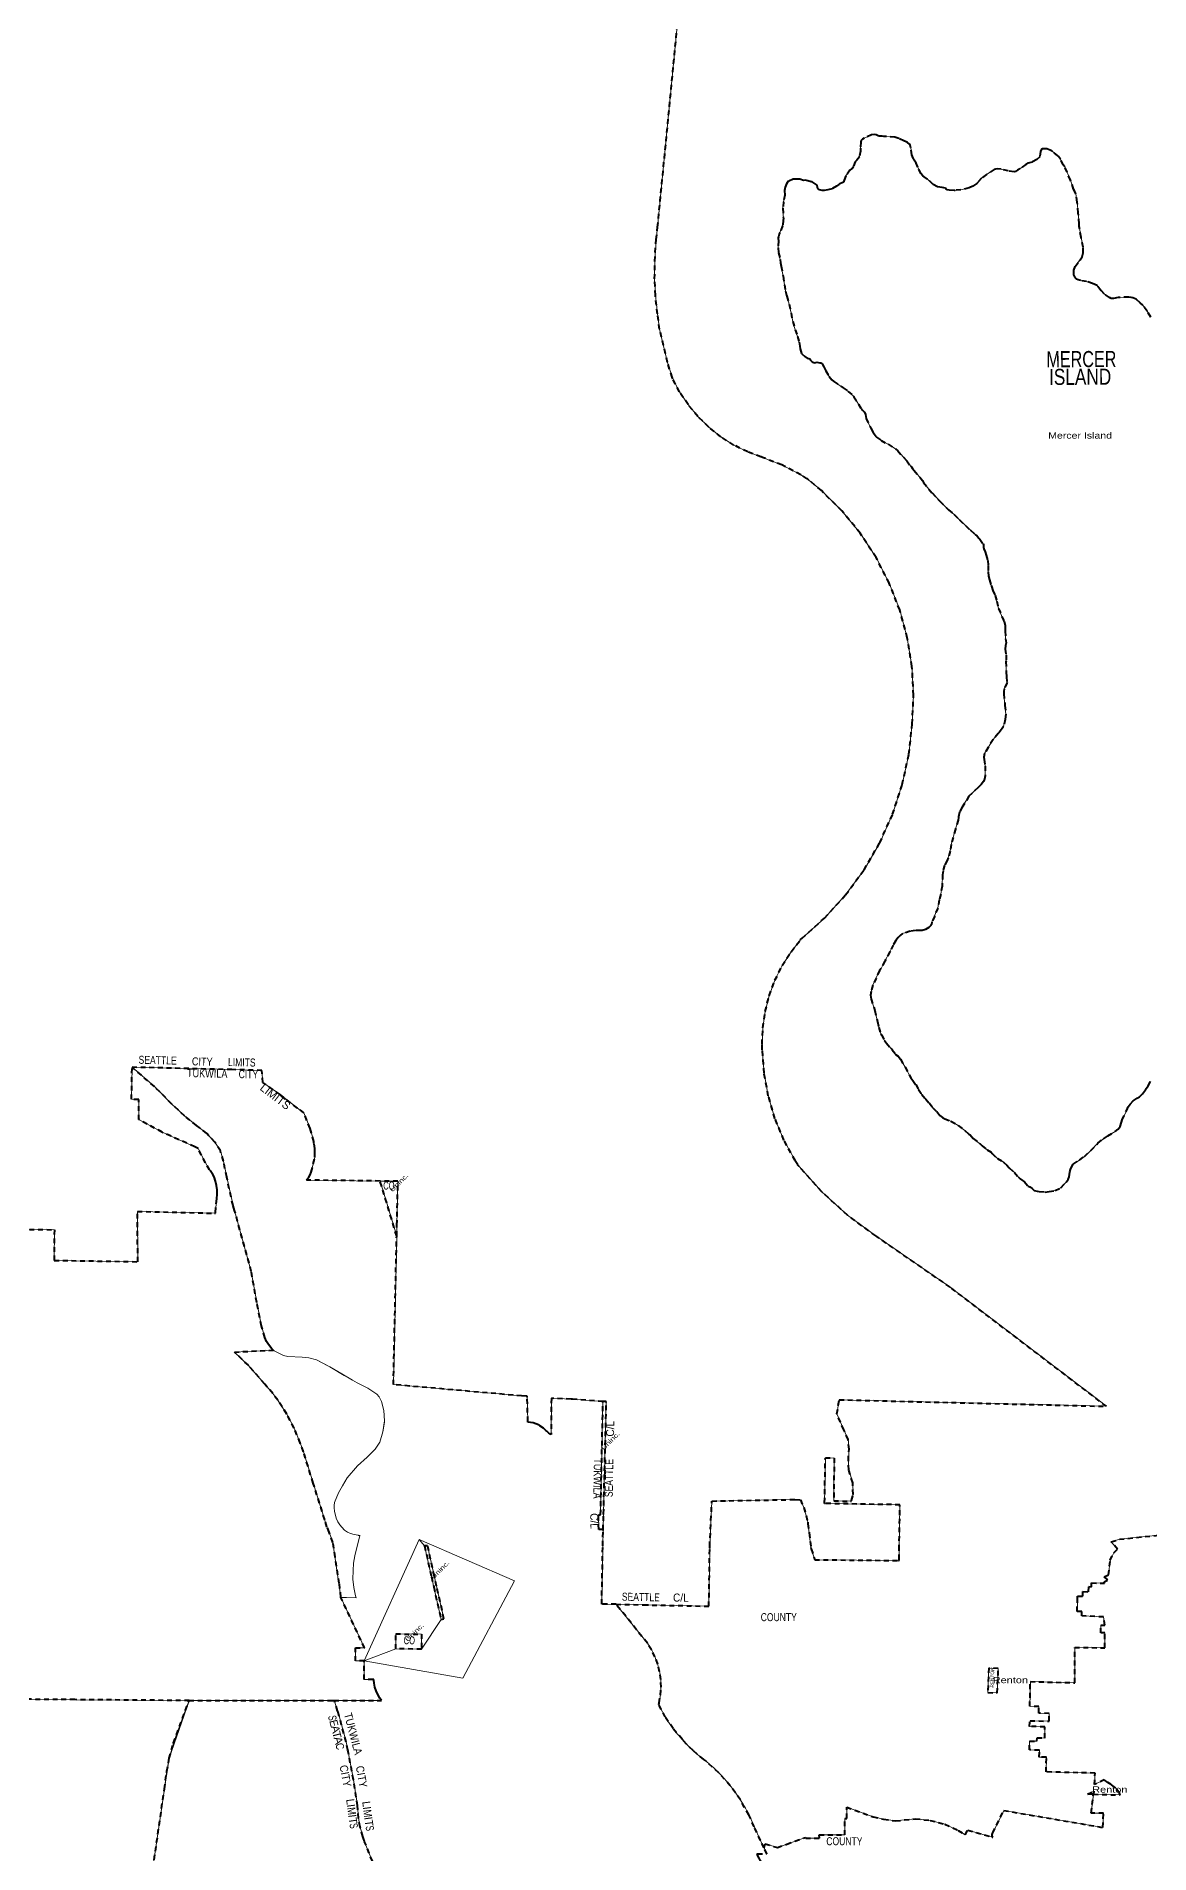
# Model space of a CAD drawing. Header units: feet. Extents: x -903180 to 1023491, y -707744 to 564635.
# Drawn here: x -329694 to -301873, y -5495 to 39923 of the extents above; entities that cross this region are included whole.
import ezdxf

# ---------------------------------------------------------------- set-up
doc = ezdxf.new("R2010")
doc.units = ezdxf.units.FT
doc.header["$LTSCALE"] = 80
doc.linetypes.add('SHORT_DASHED', pattern=[2.7, 1.5, -1.2])
for name, color, linetype, lineweight in [('13', 7, 'SHORT_DASHED', 40), ('58', 7, 'Continuous', 13), ('62', 7, 'Continuous', 13)]:
    doc.layers.add(name, color=color, linetype=linetype, lineweight=lineweight)
for name, color, linetype in [('14', 7, 'Continuous'), ('15', 7, 'Continuous'), ('36', 7, 'Continuous')]:
    doc.layers.add(name, color=color, linetype=linetype)

msp = doc.modelspace()

# ---------------------------------------------------------------- linework, layer by layer
at = {"layer": '13'}
for p, q in [((-305761.53, 36594.91), (-305951.36, 36471.41)), ((-311146.46, 34511.16), (-311102.74, 34343.32)), ((-311585.82, 29415.72), (-311916.51, 29538.92)), ((-305462.39, 24460.55), (-305461.38, 24313.65)), ((-307192.58, 13049.29), (-307118.84, 12956.23)), ((-320689.54, 9941.6), (-321104.73, 11315.32))]:
    msp.add_line(p, q, dxfattribs=at)
for points in [[(-311916.51, 29538.92), (-312261.34, 29710.07), (-312586.4, 29916.33), (-312888.11, 30155.43), (-313163.17, 30424.77), (-313408.58, 30721.38), (-313621.64, 31042.02), (-313789.55, 31363.17), (-313798.86, 31380.98), (-313805.9, 31403.17), (-313923.56, 31774.09), (-314117.57, 32604.9), (-314174.88, 32987), (-314223.68, 33451.43), (-314242.57, 33862.4), (-314240.72, 34304.42), (-314205.03, 34844.98), (-314168.51, 35154.52), (-312909.7, 48015.47)], [(-305951.36, 36471.41), (-306074.65, 36375.65), (-306169.86, 36271.64), (-306190.13, 36245.62), (-306289.11, 36177.86), (-306381.88, 36136.23), (-306587.3, 36083.27), (-306734.13, 36074.2), (-306760.28, 36072.36), (-306882.9, 36075.19), (-306935.08, 36087.62), (-306957.09, 36103.87), (-306977.02, 36128.15), (-307061.36, 36142.81), (-307177.82, 36165.73), (-307291.99, 36226.87), (-307425.81, 36356.56), (-307509.87, 36413.48), (-307543.88, 36437.86), (-307589.72, 36496.52), (-307665.03, 36656.01), (-307710.6, 36754.93), (-307778.21, 36864.05), (-307782.12, 36880.18), (-307811.72, 36962.88), (-307840.68, 37138.16), (-307854.3, 37204.66), (-307870.24, 37226.9), (-307924.67, 37269.11), (-307956.28, 37285.84), (-308014.39, 37314.41), (-308140.66, 37371.6), (-308236.97, 37400.43), (-308492.17, 37420.25), (-308512.26, 37422.4), (-308556.42, 37430.75), (-308628.82, 37429.22), (-308658.92, 37437.47), (-308702.96, 37465.94), (-308751.2, 37466.26), (-308819.6, 37460.68), (-309011.13, 37381.47), (-309045.47, 37357.56), (-309077.88, 37321.55), (-309090.22, 37281.38), (-309101.28, 37132.54), (-309101.8, 37056.07), (-309122.87, 36915.34), (-309189.83, 36825.23), (-309228.26, 36789.26), (-309275.37, 36662.8), (-309309.88, 36612.72), (-309319.97, 36608.75), (-309362.42, 36574.83), (-309463.89, 36434.65), (-309508.84, 36328.28), (-309525.24, 36282.11), (-309636.22, 36222.49), (-309696.83, 36178.61), (-309807.86, 36112.95), (-309916.62, 36083.49), (-310003.16, 36069.99), (-310057.44, 36070.35), (-310121.64, 36090.91), (-310153.64, 36115.27), (-310169.53, 36143.54), (-310183.18, 36206.02), (-310291.16, 36273.92), (-310309.34, 36285.35), (-310331.16, 36291.07), (-310412.45, 36312.38), (-310484.67, 36327.59), (-310526.99, 36324.22), (-310615.06, 36355.8), (-310731.77, 36357.61), (-310784.12, 36356.41), (-310909.77, 36299.95), (-310948.93, 36240.14), (-310980.44, 36154.03), (-310999.81, 36071.75), (-310989.49, 35956.79), (-311020.22, 35790.11), (-311036.83, 35625.22), (-311026.81, 35359.21), (-311029.35, 35325.02), (-311045.56, 35186.3), (-311111.56, 35020.41), (-311121.13, 35002.03), (-311128, 34980.41), (-311148.81, 34914.8), (-311156.41, 34890.87), (-311155.53, 34874.8), (-311151.96, 34809.32), (-311158.58, 34640.25), (-311146.46, 34511.16)], [(-301846.29, 32907.92), (-301933.73, 33057.43), (-302045.33, 33201.06), (-302109.23, 33263.88), (-302213.14, 33355.14), (-302289.3, 33389.86), (-302335.49, 33398.22), (-302395.75, 33404.67), (-302606.89, 33398.04), (-302657.17, 33396.38), (-302773.93, 33373.02), (-302838.25, 33375.46), (-302878.33, 33393.85), (-303008.35, 33489.31), (-303078.21, 33562.22), (-303090.19, 33574.38), (-303187.88, 33695.79), (-303304.14, 33744.86), (-303452.55, 33798.19), (-303599.15, 33821.31), (-303657.32, 33841.83), (-303699.42, 33858.22), (-303729.43, 33880.56), (-303761.26, 33929.06), (-303768.99, 33975.41), (-303764.25, 34080.02), (-303731.43, 34174.38), (-303621.87, 34320.54), (-303609.71, 34334.54), (-303562.97, 34408.68), (-303536.1, 34515.16), (-303531.1, 34658.02), (-303587.75, 34899.88), (-303630.11, 35173.86), (-303631.66, 35240.27), (-303655.95, 35510.1), (-303684.25, 35781.97), (-303719.06, 35983.45), (-303750.68, 36064.15), (-303774.54, 36102.55), (-303849.4, 36328.45), (-303995.88, 36663.5), (-304031.7, 36716.06), (-304101.11, 36857.4), (-304152.95, 36920.14), (-304166.92, 36934.32), (-304304.84, 37051.97), (-304362.95, 37080.54), (-304445.16, 37113.29), (-304551.7, 37114.01), (-304571.91, 37100.06), (-304602.45, 37043.91), (-304615.43, 36909.17), (-304692.28, 36843.28), (-304805.3, 36779.64), (-304910.02, 36754.19), (-304966.53, 36722.37), (-305116.07, 36610.69), (-305172.41, 36576.03), (-305199.3, 36557.93), (-305227.08, 36547.03), (-305261.31, 36539.22), (-305409.95, 36558.33), (-305584.55, 36603.78), (-305662.89, 36614.37), (-305725.28, 36604.73), (-305761.53, 36594.91)], [(-311102.74, 34343.32), (-311097.93, 34262.69), (-311085.17, 34175.89), (-311028.6, 33927.29), (-310971.88, 33555.83), (-310947.3, 33452.73), (-310937.64, 33426.4), (-310880.29, 33228.14), (-310835.45, 33001.88), (-310792.31, 32795.78), (-310733.04, 32591.45), (-310669.25, 32419.27), (-310633.18, 32277.73), (-310618.56, 32180.83), (-310609.58, 32110.2), (-310567.12, 31990.71), (-310493.63, 31920.47), (-310435.15, 31883.58), (-310393.06, 31868.94), (-310368.22, 31860.3), (-310354.91, 31841.98), (-310331.64, 31809.96), (-310307.66, 31787.66), (-310249.52, 31763.12), (-310189.09, 31780.83), (-310114.81, 31766.24), (-310086.7, 31760.02), (-310060.72, 31737.71), (-310010.97, 31662.92), (-309965.38, 31566.02), (-309883.96, 31418.58), (-309812.15, 31335.59), (-309768.18, 31299.07), (-309528.01, 31140.5), (-309405.98, 31051.14), (-309276.14, 30927.51), (-309266.2, 30911.35), (-309077.25, 30612.26), (-309049.29, 30583.9), (-308999.41, 30529.23), (-308977.69, 30470.73), (-308958.25, 30374.01), (-308837.27, 30129.7), (-308779.71, 30022.66), (-308698.06, 29907.41), (-308586.05, 29824.15), (-308407.77, 29730.39), (-308225.59, 29618.49), (-308169.65, 29565.79), (-307952.17, 29324.87), (-307942.21, 29310.71), (-307852.57, 29189.38), (-307824.61, 29163.03), (-307800.77, 29120.6), (-307754.84, 29076.03), (-307549.52, 28819.08), (-307523.68, 28774.64), (-307392.14, 28606.73), (-307308.35, 28513.6), (-307114.78, 28303.02), (-306899.1, 28092.3), (-306757.17, 27974.63), (-306627.43, 27836.92), (-306347.74, 27581.49), (-306235.91, 27472.08), (-306181.9, 27431.46), (-306132.06, 27370.76), (-306114.08, 27354.54), (-306036.48, 27237.31), (-306028.57, 27217.13), (-306026.98, 27154.74), (-306017.22, 27112.42), (-305983.51, 27043.78), (-305955.96, 26957.06), (-305918.67, 26824), (-305905.51, 26691.1), (-305908.53, 26542.21), (-305897.21, 26433.47), (-305877.75, 26338.77), (-305832.5, 26195.59), (-305828.58, 26181.47), (-305795.16, 26070.58), (-305731.63, 25951.43), (-305690.42, 25804.26), (-305651.46, 25622.89), (-305526.79, 25332.29), (-305510.91, 25304.01), (-305479.48, 25195.13), (-305482.21, 25090.51), (-305486.43, 25060.37), (-305473.68, 24867.1), (-305460.32, 24762.38), (-305476.86, 24696.08), (-305479.44, 24611.58), (-305462.39, 24460.55)], [(-315206.05, 736.96), (-314520.25, 723.13), (-312887.47, 690.18), (-312866.3, 2143.42), (-312865.87, 2172.94), (-312865.39, 2183.42), (-312812.18, 3316.88), (-310778.54, 3355.45), (-310758.54, 3355.83), (-310738.54, 3352.95), (-310600.75, 3348.78), (-310516.83, 3157.38), (-310453.38, 2958.25), (-310418.24, 2792.13), (-310413.96, 2771.88), (-310411.2, 2752.13), (-310378.82, 2519.8), (-310335.68, 2159.68), (-310331.6, 2125.57), (-310329.63, 2119.68), (-310240.48, 1852.55), (-308152.91, 1829.82), (-308132.87, 1829.6), (-308133, 1857.69), (-308134.15, 2104.71), (-308111.7, 3225.01), (-309976.52, 3255.31), (-309995.93, 3255.62), (-309995.6, 3275.63), (-309976.99, 4399.65), (-309756.1, 4391.32), (-309767.99, 3322.6), (-309349.55, 3313.39), (-309329.14, 3312.94), (-309324.04, 3332.95), (-309285.63, 3483.46), (-309291.71, 3771.21), (-309394.02, 4095.81), (-309402.49, 4329.26), (-309384.48, 4612.81), (-309406.97, 4852.38), (-309515.82, 5100.58), (-309600.99, 5288.25), (-309686, 5496.06), (-309630.91, 5848.93), (-302952.29, 5685.12), (-306858.97, 8661.71), (-308689.07, 9925.74), (-308715.83, 9943.19), (-309419.65, 10458.64), (-310065.75, 11044.83), (-310635.4, 11682.32), (-310664.98, 11715.44), (-310668.01, 11720.24), (-310735.31, 11827.02), (-311013.61, 12340.61), (-311236.7, 12880.48), (-311402.13, 13440.71), (-311508.11, 14015.16), (-311553.45, 14597.54), (-311557.42, 14735.94), (-311540.45, 15145.4), (-311480.79, 15550.84), (-311379.07, 15947.82), (-311236.41, 16331.99), (-311054.37, 16699.15), (-310834.95, 17045.27), (-310596.4, 17346.55), (-310586.3, 17359.31), (-310560.56, 17382.32), (-309995.27, 17887.66), (-309471.15, 18465.58), (-309010.32, 19095.11), (-308617.82, 19769.37), (-308297.95, 20480.96), (-308054.21, 21222.09), (-307889.28, 21984.64), (-307806.07, 22740.76), (-307771.75, 23461.07), (-307812.9, 24181.02), (-307929.08, 24892.73), (-308119.02, 25588.39), (-308380.64, 26260.38), (-308711.06, 26901.35), (-309106.68, 27504.27), (-309563.15, 28062.53), (-310075.47, 28570.02), (-310392.74, 28835.29), (-310424.36, 28861.73), (-310432.74, 28866.89), (-310593.47, 28965.93), (-311068.06, 29212.41), (-311545.82, 29400.07), (-311582.36, 29414.43), (-311585.82, 29415.72)], [(-305461.38, 24313.65), (-305463.54, 24291.53), (-305459.24, 24037.97), (-305454.05, 23915.18), (-305436.93, 23772.2), (-305441.06, 23756.13), (-305504.31, 23619.72), (-305518.85, 23551.41), (-305515.24, 23491.02), (-305489.07, 23201.08), (-305470.48, 22981.62), (-305483.41, 22852.93), (-305522.81, 22678.14), (-305557.35, 22622.03), (-305642.5, 22517.97), (-305656.66, 22503.98), (-305786.39, 22347.9), (-305908.33, 22153.53), (-305999.84, 21999.22), (-306014.53, 21908.76), (-306008.87, 21854.4), (-305981.9, 21683.18), (-305979.52, 21441.7), (-305998.18, 21359.33), (-306026.73, 21299.15), (-306079.5, 21225.06), (-306160.4, 21153.17), (-306391.07, 20931.36), (-306559.81, 20654.82), (-306624.99, 20530.5), (-306645.89, 20413.94), (-306650.02, 20397.87), (-306660.47, 20337.58), (-306726.34, 20112.65), (-306835.49, 19729.07), (-306858.78, 19556.18), (-306908.15, 19391.52), (-306932.72, 19325.28), (-306999.87, 19205), (-307034.96, 19070.43), (-307047.7, 18971.92), (-307057.7, 18684.25), (-307093.22, 18487.3), (-307130.37, 18344.69), (-307169.97, 18137.7), (-307245.7, 17941.02), (-307251.81, 17928.99), (-307313.1, 17782.52), (-307323.54, 17726.25), (-307341.83, 17698.21), (-307394.43, 17648.25), (-307475.16, 17600.51), (-307553.72, 17576.89), (-307583.87, 17577.09), (-307724.56, 17580.05), (-307855.38, 17556.78), (-308046.73, 17499.72), (-308105.33, 17455.84), (-308155.95, 17401.86), (-308212.72, 17329.8), (-308281.85, 17213.56), (-308359.3, 17059.15), (-308369.46, 17041.11), (-308487.63, 16810.51), (-308585.34, 16630.08), (-308621.86, 16580.02), (-308789.2, 16210.92), (-308832.47, 16056.28), (-308847.2, 15957.78), (-308831.77, 15863.11), (-308766.83, 15659.46), (-308739.25, 15574.76), (-308674.77, 15302.7), (-308643.64, 15151.58), (-308588.45, 14990.24), (-308576.56, 14966.02), (-308499.1, 14828.68), (-308445.28, 14761.92), (-308341.63, 14632.44), (-308311.63, 14610.11), (-308309.72, 14596.02), (-308220.05, 14480.72), (-308156.05, 14434.02), (-308100.27, 14359.2), (-307985.03, 14161.24), (-307840.13, 13892.67), (-307792.34, 13825.95), (-307718.64, 13726.85), (-307649.12, 13603.65), (-307569.58, 13476.36), (-307485.81, 13381.23), (-307467.84, 13363), (-307378.08, 13261.79), (-307290.42, 13146.52), (-307192.58, 13049.29)], [(-330515.32, 10116.85), (-329244.89, 10098.44), (-329247.66, 9333.17), (-327160.6, 9299.79), (-327166.16, 10557.6), (-325240.85, 10511.66), (-325220.85, 10511.18), (-325219.41, 10531.22), (-325203.79, 10748.41), (-325184.64, 10873.41), (-325175.18, 10984.4), (-325177.36, 11095.76), (-325191.18, 11206.28), (-325216.48, 11314.76), (-325252.97, 11419.99), (-325280.91, 11482.81), (-325364.64, 11592.88), (-325470.62, 11769.74), (-325654.32, 12129.07), (-325736.51, 12173.68), (-326547.81, 12533.65), (-327136.67, 12852.94), (-327136.25, 13352.19), (-327314.09, 13359.2), (-327303.22, 14159.18)], [(-322254.47, -1666.03), (-321098.88, -1665.72), (-321071.07, -1665.71), (-321085.06, -1645.71), (-321112.39, -1606.67), (-321161.98, -1520.41), (-321202.29, -1429.45), (-321232.87, -1334.77), (-321253.38, -1237.41), (-321261.54, -1158.44), (-321263.31, -1141.33), (-321283.61, -1141.14), (-321505.06, -1139.15), (-321501.61, -679.16), (-321721.6, -677.19), (-321719.16, -352.2), (-321496.95, -354.19), (-322082.05, 906.1), (-322081.97, 917.37), (-322123.86, 1264.22), (-322228.16, 1925.26), (-322284.47, 2284.15), (-322377.25, 2539.45), (-322431.46, 2673.92), (-322488.81, 2851.69), (-322774.85, 3767.29), (-323020.37, 4548.08), (-323101.2, 4769.46), (-323254.81, 5140.9), (-323432.74, 5492.76), (-323657.98, 5837.16), (-323784.31, 6001.5), (-323984.97, 6240.72), (-324393.61, 6710.32), (-324746.53, 7042.6), (-323775.99, 7088.84), (-323811.6, 7120.67), (-323871.94, 7193.73), (-323913.22, 7254.09), (-323941.8, 7304.92), (-323983.09, 7403.4), (-324065.59, 7686.17), (-324184.53, 8281.08), (-324323.29, 9054.46), (-324739.59, 10581.4), (-324779.24, 10700.38), (-324937.83, 11414.28), (-325017.13, 11810.89), (-325096.42, 12068.68), (-325235.19, 12286.81), (-325433.43, 12504.95), (-325691.14, 12703.25), (-325988.49, 12941.22), (-326305.67, 13238.67), (-326741.8, 13674.94), (-327303.22, 14159.18)], [(-321104.73, 11315.32), (-322924.03, 11338.58), (-322941.29, 11338.8), (-322925.56, 11358.84), (-322889.02, 11409.2), (-322852.88, 11471.9), (-322823.49, 11538.03), (-322735.62, 11910.41), (-322731.81, 11997.7), (-322737.53, 12128.73), (-322756.92, 12258.44), (-322763.42, 12303.75), (-322853.58, 12631.45), (-323008.06, 13020.5), (-323170.82, 13137.91), (-323604.92, 13474.86), (-324031.04, 13775.51), (-324058.52, 14081.27), (-324807.7, 14099.26), (-327303.22, 14159.18)], [(-304759.77, 11079.21), (-304687.56, 11058.61), (-304631.31, 11054.2), (-304484.66, 11041.14), (-304386.1, 11050.53), (-304237.19, 11075.68), (-304091.98, 11147.14), (-303962.4, 11283.08), (-303911.67, 11353.16), (-303887.09, 11419.39), (-303870.13, 11548.04), (-303853.67, 11604.27), (-303841.44, 11628.33), (-303782.41, 11736.58), (-303626.94, 11838.14), (-303501.68, 11931.87), (-303345.91, 12075.68), (-303167.77, 12259.58), (-303026.31, 12369.29), (-302921.26, 12447.04), (-302735.61, 12552.43), (-302656.82, 12610.25), (-302606.09, 12680.32), (-302579.21, 12788.79), (-302558.71, 12847), (-302436.35, 13103.72), (-302426.14, 13125.78), (-302409.79, 13165.91), (-302359.06, 13236), (-302282.1, 13319.98), (-302181.12, 13389.72), (-302128.64, 13421.56), (-302047.73, 13495.45), (-301974.65, 13599.58), (-301911.68, 13695.73), (-301852.63, 13806)], [(-307118.84, 12956.23), (-307046.87, 12899.41), (-306990.77, 12872.88), (-306838.41, 12813.5), (-306654.23, 12703.61), (-306492.26, 12579.79), (-306392.38, 12488.58), (-306360.37, 12466.22), (-306280.58, 12377.16), (-306126.62, 12257.41), (-306114.61, 12249.28), (-306060.71, 12194.6), (-305932.74, 12097.15), (-305834.67, 12034.12), (-305810.75, 12003.78), (-305676.91, 11882.16), (-305534.77, 11798.71), (-305516.83, 11776.45), (-305438.87, 11711.54), (-305381.06, 11642.74), (-305253.19, 11529.21), (-305151.48, 11411.82), (-305109.54, 11371.31), (-305053.52, 11332.7), (-305003.52, 11296.14), (-304905.78, 11186.83), (-304867.69, 11170.48), (-304811.71, 11127.85), (-304789.72, 11109.59), (-304759.77, 11079.21)], [(-320689.54, 9941.6), (-320684.42, 10173.79), (-320683.98, 10193.79), (-320683.53, 10213.79), (-320659.38, 11309.62), (-321104.73, 11315.32)], [(-315534.2, 5808.61), (-316292.78, 5859.68), (-316309.86, 5860.83), (-316332.78, 5862.02), (-316824.12, 5887.41), (-316832.19, 5001.88), (-316832.39, 4980.72), (-316854.44, 4993.14), (-316861.54, 4997.14), (-316889.75, 5016.96), (-316915.74, 5039.62), (-316921.25, 5045.54), (-316938.46, 5064.06), (-316960.17, 5082.93), (-317023, 5137.54), (-317108.11, 5198.13), (-317128.32, 5212.52), (-317148.11, 5222.59), (-317209.29, 5249.41), (-317275.94, 5270.64), (-317344.43, 5284.78), (-317394.04, 5289.7), (-317412.84, 5291.56), (-317413.31, 5311.68), (-317427.55, 5916.47), (-317428.01, 5936.11), (-317453.31, 5937.82), (-317567.28, 5945.49), (-320771.4, 6227.61), (-320689.54, 9941.6)], [(-315529.32, 2604.71), (-315549.41, 2605.26), (-315639.55, 2607.71), (-315648.73, 2976.35), (-315594.11, 2975.52), (-315534.2, 5808.61)], [(-315529.32, 2604.71), (-315520.07, 2981.72), (-315519.76, 2994.42), (-315451.34, 5784.17), (-315450.88, 5803), (-315488.18, 5805.52), (-315534.2, 5808.61)], [(-325876.09, -1668.17), (-328734.27, -1646.09), (-331343.68, -1625.45), (-332678.34, -1626.95), (-335268.06, -1629.81), (-335214.63, 2350.11), (-341352.38, 2417.46)], [(-315206.05, 736.96), (-315565.19, 744.21), (-315539.22, 2201.03), (-315529.9, 2581.08), (-315529.32, 2604.71)], [(-304877.77, -2901.25), (-304872.18, -2681.47), (-304691.97, -2685.04), (-304686.41, -2600.52), (-304494.57, -2605.02), (-304491.46, -2325.93), (-304871.67, -2316.69), (-304861.34, -2171.61), (-304386.64, -2182.61), (-304382.96, -1988.06), (-304642.48, -1981.62), (-304642.53, -1817.87), (-304866.3, -1812.35), (-304854.24, -1195.25), (-303746.09, -1222.66), (-303745.74, -343.65), (-302990.88, -347.88), (-302995.45, 22.79), (-303091.46, 23.04), (-303092.33, 212.02), (-302989.07, 214.69), (-303025.18, 423.29), (-303565.88, 444.98), (-303566.38, 554.85), (-303682.86, 558.71), (-303677.94, 812.48), (-303677.65, 827.45), (-303676.43, 852.48), (-303672.03, 943.25), (-303543.35, 939.58), (-303540.02, 1056.12), (-303397.18, 1052.05), (-303392.23, 1178.37), (-303327.5, 1177.3), (-303324.32, 1270.69), (-303021.26, 1263.8), (-303000.8, 1263.34), (-303003.54, 1283.35), (-303006.14, 1302.39), (-302923.37, 1343.97), (-302962.57, 1385), (-303012.18, 1422.13), (-302901.44, 1472.08), (-302856.97, 1837.08), (-302767, 2025.95), (-302672.53, 2116.9), (-302834.11, 2297.05), (-302629.64, 2363.46), (-300671.08, 2564.47)], [(-311509.12, -5345.55), (-311596.21, -5165.68), (-311752.55, -4822.19), (-311886.78, -4525.44), (-312100.35, -4149.46), (-312352.06, -3797.86), (-312639.14, -3474.49), (-312963.56, -3178.98), (-313012.32, -3143.26), (-313284.31, -2917.21), (-313533.82, -2661.07), (-313556.2, -2637.28), (-313780.79, -2369.21), (-313976.14, -2079.14), (-314140.65, -1769.2), (-314129.77, -1724.05), (-314096.57, -1531.42), (-314083.67, -1336.38), (-314091.24, -1141.06), (-314119.18, -947.61), (-314167.19, -758.13), (-314234.75, -574.71), (-314321.1, -399.35), (-314425.31, -233.98), (-315206.05, 736.96)], [(-326812.57, -6073.97), (-326492.46, -3875.49), (-326439.82, -3475.61), (-326437.19, -3455.64), (-326433.57, -3435.61), (-326374.92, -3111.19), (-326269.94, -2745.31), (-326262.77, -2725.44), (-325968.81, -1911.98), (-325876.09, -1668.17)], [(-325876.09, -1668.17), (-322326.83, -1666.49), (-322274.47, -1666.47), (-322254.47, -1666.03)], [(-320814.28, -6889.39), (-321489.95, -5199.42), (-321501.23, -5160.3), (-321508.75, -5139.92), (-321536.89, -5063.64), (-321603.74, -4830.19), (-321642.3, -4611), (-321670.04, -4294.76), (-321767.88, -3649.4), (-321901.42, -2948.84), (-321905.11, -2929.45), (-321909.26, -2908.84), (-321952.03, -2696.11), (-322152.54, -1962.32), (-322157.72, -1943.36), (-322165.07, -1922.32), (-322247.48, -1686.46), (-322254.47, -1666.03)], [(-303275.1, -4010.18), (-302608.7, -4026.51), (-302622.29, -3986.08), (-302729.27, -3847.91), (-302836.73, -3766.45), (-302916.09, -3714.07), (-303005.37, -3649.66), (-303250.94, -3769.45), (-303235.99, -3481.49), (-304461, -3451.99), (-304453.91, -3082.78), (-304629.73, -3079.19), (-304627.21, -2908.88), (-304877.77, -2901.25)], [(-311509.12, -5345.55), (-311477.42, -5246.61), (-311174.15, -5344.08), (-310940.27, -5259.19), (-310469.01, -5087.28), (-310468.85, -5107.41), (-310126.82, -5111.55), (-310127.4, -5025.41), (-309494.05, -5025.41), (-309492.45, -4617.29), (-309441.27, -4614.09), (-309441.27, -4335.61), (-308782.64, -4572.78), (-308520.34, -4636.8), (-308219.66, -4675.21), (-307727.05, -4624), (-307355.99, -4662.41), (-306991.33, -4758.44), (-306658.66, -4912.08), (-306484.21, -5020.4), (-306417.69, -4908.02), (-305808.42, -5079.68), (-305788.41, -5085.31), (-305801.77, -5065.31), (-305802.22, -5064.48), (-305805.78, -5055.86), (-305808.42, -5046.93), (-305810.12, -5037.76), (-305810.84, -5028.47), (-305810.59, -5019.15), (-305809.66, -5012.08), (-305804.08, -4992.09), (-305794.17, -4972.08), (-305519.02, -4416.04), (-303042.77, -4839.74), (-303022.45, -4479.27), (-303334.86, -4478.89), (-303275.1, -4010.18)], [(-310595.82, -7257.97), (-310609.26, -7239.99), (-310710.54, -7104.49), (-310725.45, -7084.54), (-310741.45, -7064.49), (-310869.33, -6904.25), (-310895.02, -6851.86), (-310901.5, -6838.66), (-310917.48, -6811.86), (-311527.31, -5789.87), (-311540.96, -5767.82), (-311572.72, -5713.49), (-311603.82, -5658.96), (-311633.86, -5604.06), (-311662.84, -5548.02), (-311676.11, -5521.66), (-311685.9, -5502.2), (-311666.17, -5501.69), (-311436.41, -5495.73), (-311509.12, -5345.55)]]:
    msp.add_lwpolyline(points, dxfattribs=at)
for points in [[(-319580.51, 358.61), (-319507.39, 375.28), (-319691.46, 1191.93), (-319747.34, 1439.83), (-319914.33, 2180.7), (-319918.84, 2200.7), (-319938.64, 2200.67), (-319995.69, 2200.6), (-319820.5, 1423.34), (-319764.62, 1175.44)], [(-320712.9, -2.74), (-320067.07, -9.92), (-320067.97, -383.96), (-320712.9, -375.88)], [(-305679.53, -1476.36), (-305655.13, -866.51), (-305891.31, -858.73), (-305915.7, -1470.8)], [(-303275.1, -4010.18), (-303429.65, -4008.64), (-303266.76, -3936.35)]]:
    msp.add_lwpolyline(points, close=True, dxfattribs=at)
at = {"layer": '58'}
for p, q in [((-327303.22, 14159.18), (-324807.7, 14099.26)), ((-315594.11, 2975.39), (-315534.2, 5808.61)), ((-315519.76, 2994.42), (-315529.32, 2604.71)), ((-314425.31, -233.98), (-315204.73, 735.32))]:
    msp.add_line(p, q, dxfattribs=at)
for points in [[(-313621.64, 31042.02), (-313789.55, 31363.17), (-313798.86, 31380.98), (-313805.9, 31403.17), (-313923.56, 31774.09), (-314117.57, 32604.9), (-314174.88, 32987), (-314223.68, 33451.43), (-314242.57, 33862.4), (-314240.72, 34304.42), (-314205.03, 34844.98), (-314168.51, 35154.52), (-312909.7, 48015.47)], [(-307291.99, 36226.87), (-307425.81, 36356.56), (-307509.87, 36413.48), (-307543.88, 36437.86), (-307589.72, 36496.52), (-307665.03, 36656.01), (-307710.6, 36754.93), (-307778.21, 36864.05), (-307782.12, 36880.18), (-307811.72, 36962.88), (-307840.68, 37138.16), (-307854.3, 37204.66), (-307870.24, 37226.9), (-307924.67, 37269.11), (-307956.28, 37285.84), (-308014.39, 37314.41), (-308140.66, 37371.6), (-308236.97, 37400.43), (-308492.17, 37420.25), (-308512.26, 37422.4), (-308556.42, 37430.75), (-308628.82, 37429.22), (-308658.92, 37437.47), (-308702.96, 37465.94), (-308751.2, 37466.26), (-308819.6, 37460.68), (-309011.13, 37381.47), (-309045.47, 37357.56), (-309077.88, 37321.55), (-309090.22, 37281.38), (-309101.28, 37132.54), (-309101.8, 37056.07), (-309122.87, 36915.34), (-309189.83, 36825.23), (-309228.26, 36789.26), (-309275.37, 36662.8), (-309309.88, 36612.72), (-309319.97, 36608.75), (-309362.42, 36574.83), (-309463.89, 36434.65), (-309508.84, 36328.28), (-309525.24, 36282.11), (-309636.22, 36222.49), (-309696.83, 36178.61), (-309807.86, 36112.95), (-309916.62, 36083.49), (-310003.16, 36069.99), (-310057.44, 36070.35), (-310121.64, 36090.91), (-310153.64, 36115.27), (-310169.53, 36143.54), (-310183.18, 36206.02), (-310291.16, 36273.92), (-310309.34, 36285.35), (-310331.16, 36291.07), (-310412.45, 36312.38), (-310484.67, 36327.59), (-310526.99, 36324.22), (-310615.06, 36355.8), (-310731.77, 36357.61), (-310784.12, 36356.41), (-310909.77, 36299.95), (-310948.93, 36240.14), (-310980.44, 36154.03), (-310999.81, 36071.75), (-310989.49, 35956.79), (-311020.22, 35790.11), (-311036.83, 35625.22), (-311026.81, 35359.21), (-311029.35, 35325.02), (-311045.56, 35186.3), (-311111.56, 35020.41), (-311121.13, 35002.03), (-311128, 34980.41), (-311148.81, 34914.8), (-311156.41, 34890.87), (-311155.53, 34874.8), (-311151.96, 34809.32), (-311158.58, 34640.25), (-311146.46, 34511.16), (-311102.74, 34343.32), (-311097.93, 34262.69), (-311085.17, 34175.89), (-311028.6, 33927.29), (-310971.88, 33555.83), (-310947.3, 33452.73), (-310937.64, 33426.4), (-310880.29, 33228.14), (-310835.45, 33001.88), (-310792.31, 32795.78), (-310733.04, 32591.45), (-310669.25, 32419.27), (-310633.18, 32277.73), (-310618.56, 32180.83), (-310609.58, 32110.2), (-310567.12, 31990.71), (-310493.63, 31920.47), (-310435.15, 31883.58), (-310393.06, 31868.94), (-310368.22, 31860.3), (-310354.91, 31841.98)], [(-301846.29, 32907.92), (-301933.73, 33057.43), (-302045.33, 33201.06), (-302109.23, 33263.88), (-302213.14, 33355.14), (-302289.3, 33389.86), (-302335.49, 33398.22), (-302395.75, 33404.67), (-302606.89, 33398.04), (-302657.17, 33396.38), (-302773.93, 33373.02), (-302838.25, 33375.46), (-302878.33, 33393.85), (-303008.35, 33489.31), (-303078.21, 33562.22), (-303090.19, 33574.38), (-303187.88, 33695.79), (-303304.14, 33744.86), (-303452.55, 33798.19), (-303599.15, 33821.31), (-303657.32, 33841.83), (-303699.42, 33858.22), (-303729.43, 33880.56), (-303761.26, 33929.06), (-303768.99, 33975.41), (-303764.25, 34080.02), (-303731.43, 34174.38), (-303621.87, 34320.54), (-303609.71, 34334.54), (-303562.97, 34408.68), (-303536.1, 34515.16), (-303531.1, 34658.02), (-303587.75, 34899.88), (-303630.11, 35173.86), (-303631.66, 35240.27), (-303655.95, 35510.1), (-303684.25, 35781.97), (-303719.06, 35983.45), (-303750.68, 36064.15), (-303774.54, 36102.55), (-303849.4, 36328.45), (-303995.88, 36663.5), (-304031.7, 36716.06), (-304101.11, 36857.4), (-304152.95, 36920.14), (-304166.92, 36934.32), (-304304.84, 37051.97), (-304362.95, 37080.54), (-304445.16, 37113.29), (-304551.7, 37114.01), (-304571.91, 37100.06), (-304602.45, 37043.91), (-304615.43, 36909.17), (-304692.28, 36843.28), (-304805.3, 36779.64), (-304910.02, 36754.19), (-304966.53, 36722.37), (-305116.07, 36610.69), (-305172.41, 36576.03), (-305199.3, 36557.93), (-305227.08, 36547.03), (-305261.31, 36539.22), (-305409.95, 36558.33), (-305584.55, 36603.78), (-305662.89, 36614.37), (-305725.28, 36604.73), (-305761.53, 36594.91), (-305951.36, 36471.41), (-306074.65, 36375.65), (-306169.86, 36271.64), (-306190.13, 36245.62), (-306289.11, 36177.86), (-306381.88, 36136.23), (-306587.3, 36083.27), (-306734.13, 36074.2), (-306760.28, 36072.36), (-306882.9, 36075.19), (-306935.08, 36087.62), (-306957.09, 36103.87), (-306977.02, 36128.15), (-307061.36, 36142.81), (-307177.82, 36165.73), (-307291.99, 36226.87)], [(-310354.91, 31841.98), (-310331.64, 31809.96), (-310307.66, 31787.66), (-310249.52, 31763.12), (-310189.09, 31780.83), (-310114.81, 31766.24), (-310086.7, 31760.02), (-310060.72, 31737.71), (-310010.97, 31662.92), (-309965.38, 31566.02), (-309883.96, 31418.58), (-309812.15, 31335.59), (-309768.18, 31299.07), (-309528.01, 31140.5), (-309405.98, 31051.14), (-309276.14, 30927.51), (-309266.2, 30911.35), (-309077.25, 30612.26), (-309049.29, 30583.9), (-308999.41, 30529.23), (-308977.69, 30470.73), (-308958.25, 30374.01), (-308837.27, 30129.7), (-308779.71, 30022.66), (-308698.06, 29907.41), (-308586.05, 29824.15), (-308407.77, 29730.39), (-308225.59, 29618.49), (-308169.65, 29565.79), (-307952.17, 29324.87), (-307942.21, 29310.71), (-307852.57, 29189.38), (-307824.61, 29163.03), (-307800.77, 29120.6), (-307754.84, 29076.03), (-307549.52, 28819.08), (-307523.68, 28774.64), (-307392.14, 28606.73), (-307308.35, 28513.6), (-307114.78, 28303.02), (-306899.1, 28092.3), (-306757.17, 27974.63), (-306627.43, 27836.92), (-306347.74, 27581.49), (-306235.91, 27472.08), (-306181.9, 27431.46), (-306132.06, 27370.76), (-306114.08, 27354.54), (-306036.48, 27237.31), (-306028.57, 27217.13), (-306026.98, 27154.74), (-306017.22, 27112.42), (-305983.51, 27043.78), (-305955.96, 26957.06), (-305918.67, 26824), (-305905.51, 26691.1), (-305908.53, 26542.21), (-305897.21, 26433.47), (-305877.75, 26338.77), (-305832.5, 26195.59), (-305828.58, 26181.47), (-305795.16, 26070.58), (-305731.63, 25951.43), (-305690.42, 25804.26), (-305651.46, 25622.89), (-305526.79, 25332.29), (-305510.91, 25304.01), (-305479.48, 25195.13), (-305482.21, 25090.51), (-305486.43, 25060.37), (-305473.68, 24867.1), (-305460.32, 24762.38), (-305476.86, 24696.08), (-305479.44, 24611.58), (-305462.39, 24460.55), (-305461.38, 24313.65), (-305463.54, 24291.53), (-305459.24, 24037.97), (-305454.05, 23915.18), (-305436.93, 23772.2), (-305441.06, 23756.13), (-305504.31, 23619.72), (-305518.85, 23551.41), (-305515.24, 23491.02), (-305489.07, 23201.08), (-305470.48, 22981.62), (-305483.41, 22852.93), (-305522.81, 22678.14), (-305557.35, 22622.03), (-305642.5, 22517.97), (-305656.66, 22503.98), (-305786.39, 22347.9), (-305908.33, 22153.53), (-305999.84, 21999.22), (-306014.53, 21908.76), (-306008.87, 21854.4), (-305981.9, 21683.18), (-305979.52, 21441.7), (-305998.18, 21359.33), (-306026.73, 21299.15), (-306079.5, 21225.06)], [(-314520.25, 723.13), (-312887.47, 690.18), (-312866.3, 2143.42), (-312865.87, 2172.94), (-312865.39, 2183.42), (-312812.18, 3316.88), (-310778.54, 3355.45), (-310758.54, 3355.83), (-310738.54, 3352.95), (-310600.75, 3348.78), (-310516.83, 3157.38), (-310453.38, 2958.25), (-310418.24, 2792.13), (-310413.96, 2771.88), (-310411.2, 2752.13), (-310378.82, 2519.8), (-310335.68, 2159.68), (-310331.6, 2125.57), (-310329.63, 2119.68), (-310240.48, 1852.55), (-308152.91, 1829.82), (-308132.87, 1829.6), (-308133, 1857.69), (-308134.15, 2104.71), (-308111.7, 3225.01), (-309976.52, 3255.31), (-309995.93, 3255.62), (-309995.6, 3275.63), (-309976.99, 4399.65), (-309756.1, 4391.32), (-309767.99, 3322.6), (-309349.55, 3313.39), (-309329.14, 3312.94), (-309324.04, 3332.95), (-309285.63, 3483.46), (-309291.71, 3771.21), (-309394.02, 4095.81), (-309402.49, 4329.26), (-309384.48, 4612.81), (-309406.97, 4852.38), (-309515.82, 5100.58), (-309600.99, 5288.25), (-309686, 5496.06), (-309630.91, 5848.93), (-302952.29, 5685.12), (-306858.97, 8661.71), (-308689.07, 9925.74), (-308715.83, 9943.19), (-309419.65, 10458.64), (-310065.75, 11044.83), (-310635.4, 11682.32), (-310664.98, 11715.44), (-310668.01, 11720.24), (-310735.31, 11827.02), (-311013.61, 12340.61), (-311236.7, 12880.48), (-311402.13, 13440.71), (-311508.11, 14015.16), (-311553.45, 14597.54), (-311557.42, 14735.94), (-311540.45, 15145.4), (-311480.79, 15550.84), (-311379.07, 15947.82), (-311236.41, 16331.99), (-311054.37, 16699.15), (-310834.95, 17045.27), (-310596.4, 17346.55), (-310586.3, 17359.31), (-310560.56, 17382.32), (-309995.27, 17887.66), (-309471.15, 18465.58), (-309010.32, 19095.11), (-308617.82, 19769.37), (-308297.95, 20480.96), (-308054.21, 21222.09), (-307889.28, 21984.64), (-307806.07, 22740.76), (-307771.75, 23461.07), (-307812.9, 24181.02), (-307929.08, 24892.73), (-308119.02, 25588.39), (-308380.64, 26260.38), (-308711.06, 26901.35), (-309106.68, 27504.27), (-309563.15, 28062.53), (-310075.47, 28570.02), (-310392.74, 28835.29), (-310424.36, 28861.73), (-310432.74, 28866.89), (-310593.47, 28965.93), (-311068.06, 29212.41), (-311545.82, 29400.07), (-311582.36, 29414.43), (-311585.82, 29415.72), (-311916.51, 29538.92), (-312261.34, 29710.07), (-312586.4, 29916.33), (-312888.11, 30155.43), (-313163.17, 30424.77), (-313408.58, 30721.38), (-313621.64, 31042.02)], [(-306079.5, 21225.06), (-306160.4, 21153.17), (-306391.07, 20931.36), (-306559.81, 20654.82), (-306624.99, 20530.5), (-306645.89, 20413.94), (-306650.02, 20397.87), (-306660.47, 20337.58), (-306726.34, 20112.65), (-306835.49, 19729.07), (-306858.78, 19556.18), (-306908.15, 19391.52), (-306932.72, 19325.28), (-306999.87, 19205), (-307034.96, 19070.43), (-307047.7, 18971.92), (-307057.7, 18684.25), (-307093.22, 18487.3), (-307130.37, 18344.69), (-307169.97, 18137.7), (-307245.7, 17941.02), (-307251.81, 17928.99), (-307313.1, 17782.52), (-307323.54, 17726.25), (-307341.83, 17698.21), (-307394.43, 17648.25), (-307475.16, 17600.51), (-307553.72, 17576.89), (-307583.87, 17577.09), (-307724.56, 17580.05), (-307855.38, 17556.78), (-308046.73, 17499.72), (-308105.33, 17455.84), (-308155.95, 17401.86), (-308212.72, 17329.8), (-308281.85, 17213.56), (-308359.3, 17059.15), (-308369.46, 17041.11), (-308487.63, 16810.51), (-308585.34, 16630.08), (-308621.86, 16580.02), (-308789.2, 16210.92), (-308832.47, 16056.28), (-308847.2, 15957.78), (-308831.77, 15863.11), (-308766.83, 15659.46), (-308739.25, 15574.76), (-308674.77, 15302.7), (-308643.64, 15151.58), (-308588.45, 14990.24), (-308576.56, 14966.02), (-308499.1, 14828.68), (-308445.28, 14761.92), (-308341.63, 14632.44), (-308311.63, 14610.11), (-308309.72, 14596.02), (-308220.05, 14480.72), (-308156.05, 14434.02), (-308100.27, 14359.2), (-307985.03, 14161.24), (-307840.13, 13892.67), (-307792.34, 13825.95), (-307718.64, 13726.85), (-307649.12, 13603.65), (-307569.58, 13476.36), (-307485.81, 13381.23), (-307467.84, 13363), (-307378.08, 13261.79), (-307290.42, 13146.52), (-307192.58, 13049.29), (-307118.84, 12956.23), (-307046.87, 12899.41), (-306990.77, 12872.88), (-306838.41, 12813.5), (-306654.23, 12703.61), (-306492.26, 12579.79), (-306392.38, 12488.58), (-306360.37, 12466.22), (-306280.58, 12377.16), (-306126.62, 12257.41), (-306114.61, 12249.28), (-306060.71, 12194.6), (-305932.74, 12097.15), (-305834.67, 12034.12), (-305810.75, 12003.78), (-305676.91, 11882.16), (-305534.77, 11798.71), (-305516.83, 11776.45), (-305438.87, 11711.54), (-305381.06, 11642.74), (-305253.19, 11529.21), (-305151.48, 11411.82), (-305109.54, 11371.31), (-305053.52, 11332.7), (-305003.52, 11296.14), (-304905.78, 11186.83), (-304867.69, 11170.48), (-304811.71, 11127.85), (-304789.72, 11109.59), (-304759.77, 11079.21)], [(-330515.32, 10116.85), (-329244.89, 10098.44), (-329247.66, 9333.17), (-327160.6, 9299.79), (-327166.16, 10557.6), (-325240.85, 10511.66), (-325220.85, 10511.18), (-325219.41, 10531.22), (-325203.79, 10748.41), (-325184.64, 10873.41), (-325175.18, 10984.4), (-325177.36, 11095.76), (-325191.18, 11206.28), (-325216.48, 11314.76), (-325252.97, 11419.99), (-325280.91, 11482.81), (-325364.64, 11592.88), (-325470.62, 11769.74), (-325654.32, 12129.07), (-325736.51, 12173.68), (-326547.81, 12533.65), (-327136.67, 12852.94), (-327136.25, 13352.19), (-327314.09, 13359.2), (-327303.22, 14159.18)], [(-321104.73, 11315.32), (-322924.03, 11338.58), (-322941.29, 11338.8), (-322925.56, 11358.84), (-322889.02, 11409.2), (-322852.88, 11471.9), (-322823.49, 11538.03), (-322735.62, 11910.41), (-322731.81, 11997.7), (-322737.53, 12128.73), (-322756.92, 12258.44), (-322763.42, 12303.75), (-322853.58, 12631.45), (-323008.06, 13020.5), (-323170.82, 13137.91), (-323604.92, 13474.86), (-324031.04, 13775.51), (-324058.52, 14081.27), (-324807.7, 14099.26), (-327303.22, 14159.18)], [(-327303.22, 14159.18), (-326741.8, 13674.94), (-326305.67, 13238.67), (-325988.49, 12941.22), (-325691.14, 12703.25), (-325433.43, 12504.95), (-325235.19, 12286.81), (-325096.42, 12068.68), (-325017.13, 11810.89), (-324937.83, 11414.28), (-324779.24, 10700.38), (-324739.59, 10581.4), (-324323.29, 9054.46), (-324184.53, 8281.08), (-324065.59, 7686.17), (-323983.09, 7403.4), (-323941.8, 7304.92), (-323913.22, 7254.09), (-323871.94, 7193.73), (-323811.6, 7120.67), (-323748.4, 7071.42), (-323605.18, 6993.6), (-323516.26, 6955.48), (-323411.4, 6932.61), (-323054.57, 6912.78), (-322887.47, 6895.12), (-322695.34, 6844.29), (-322360.74, 6674.82), (-322003.91, 6456.68), (-321793.44, 6336), (-321679.11, 6269.29), (-321528.14, 6198.89), (-321409.2, 6139.4), (-321183.7, 5989.74), (-321123.36, 5923.02), (-321072.19, 5802.28), (-321012.72, 5584.15), (-320992.9, 5326.35), (-320992.9, 5286.69), (-321032.54, 5048.73), (-321111.84, 4790.93), (-321230.78, 4612.46), (-321429.02, 4414.15), (-321429.02, 4414.15), (-321666.91, 4196.02), (-321924.61, 3898.56), (-322043.56, 3700.26), (-322142.68, 3521.79), (-322241.8, 3283.82), (-322254.44, 3206.14), (-322254.44, 3146.3), (-322241.8, 3065.69), (-322225.64, 2988.96), (-322202.15, 2887.21), (-322161.39, 2796.15), (-322112.66, 2725.23), (-322063.92, 2665.39), (-321995.24, 2590.05), (-321917.7, 2543.51), (-321845.32, 2510.44), (-321755.97, 2481.45), (-321650.19, 2461.52), (-321641.32, 2460.41), (-321606.95, 2460.58)], [(-324807.7, 14099.26), (-324058.52, 14081.27), (-324031.04, 13775.51), (-323604.92, 13474.86), (-323170.82, 13137.91), (-323008.06, 13020.5), (-322853.58, 12631.45), (-322763.42, 12303.75), (-322756.92, 12258.44), (-322737.53, 12128.73), (-322731.81, 11997.7), (-322735.62, 11910.41), (-322823.49, 11538.03), (-322852.88, 11471.9), (-322889.02, 11409.2), (-322925.56, 11358.84), (-322941.29, 11338.8), (-322924.03, 11338.58), (-321104.73, 11315.32)], [(-304759.77, 11079.21), (-304687.56, 11058.61), (-304631.31, 11054.2), (-304484.66, 11041.14), (-304386.1, 11050.53), (-304237.19, 11075.68), (-304091.98, 11147.14), (-303962.4, 11283.08), (-303911.67, 11353.16), (-303887.09, 11419.39), (-303870.13, 11548.04), (-303853.67, 11604.27), (-303841.44, 11628.33), (-303782.41, 11736.58), (-303626.94, 11838.14), (-303501.68, 11931.87), (-303345.91, 12075.68), (-303167.77, 12259.58), (-303026.31, 12369.29), (-302921.26, 12447.04), (-302735.61, 12552.43), (-302656.82, 12610.25), (-302606.09, 12680.32), (-302579.21, 12788.79), (-302558.71, 12847), (-302436.35, 13103.72), (-302426.14, 13125.78), (-302409.79, 13165.91), (-302359.06, 13236), (-302282.1, 13319.98), (-302181.12, 13389.72), (-302128.64, 13421.56), (-302047.73, 13495.45), (-301974.65, 13599.58), (-301911.68, 13695.73), (-301852.63, 13806)], [(-321104.73, 11315.32), (-320659.38, 11309.62), (-320683.53, 10213.79), (-320683.98, 10193.79), (-320684.42, 10173.79), (-320689.54, 9941.6)], [(-315534.2, 5808.61), (-316292.78, 5859.68), (-316309.86, 5860.83), (-316332.78, 5862.02), (-316824.12, 5887.41), (-316832.19, 5001.88), (-316832.39, 4980.72), (-316854.44, 4993.14), (-316861.54, 4997.14), (-316889.75, 5016.96), (-316915.74, 5039.62), (-316921.25, 5045.54), (-316938.46, 5064.06), (-316960.17, 5082.93), (-317023, 5137.54), (-317108.11, 5198.13), (-317128.32, 5212.52), (-317148.11, 5222.59), (-317209.29, 5249.41), (-317275.94, 5270.64), (-317344.43, 5284.78), (-317394.04, 5289.7), (-317412.84, 5291.56), (-317413.31, 5311.68), (-317427.55, 5916.47), (-317428.01, 5936.11), (-317453.31, 5937.82), (-317567.28, 5945.49), (-320771.4, 6227.61), (-320689.54, 9941.6), (-321104.73, 11315.32)], [(-320689.54, 9941.6), (-320771.4, 6227.61), (-317567.28, 5945.49), (-317453.31, 5937.82), (-317428.01, 5936.11), (-317427.55, 5916.47), (-317413.31, 5311.68), (-317412.84, 5291.56), (-317394.04, 5289.7), (-317344.43, 5284.78), (-317275.94, 5270.64), (-317209.29, 5249.41), (-317148.11, 5222.59), (-317128.32, 5212.52), (-317108.11, 5198.13), (-317023, 5137.54), (-316960.17, 5082.93), (-316938.46, 5064.06), (-316921.25, 5045.54), (-316915.74, 5039.62), (-316889.75, 5016.96), (-316861.54, 4997.14), (-316854.44, 4993.14), (-316832.39, 4980.72), (-316832.19, 5001.88), (-316824.12, 5887.41), (-316332.78, 5862.02), (-316309.86, 5860.83), (-316292.78, 5859.68), (-315534.2, 5808.61)], [(-322082.05, 906.1), (-322284.47, 2284.15), (-322377.25, 2539.45), (-322431.46, 2673.92), (-323020.37, 4548.08), (-323101.2, 4769.46), (-323254.81, 5140.9), (-323432.74, 5492.76), (-323607.64, 5757.41), (-323657.98, 5837.16), (-323784.31, 6001.5), (-323984.97, 6240.72), (-324179.14, 6452.28), (-324397.4, 6713.52), (-324746.53, 7042.6), (-323775.99, 7088.84)], [(-323775.99, 7088.84), (-323748.4, 7071.42), (-323605.18, 6993.6), (-323516.26, 6955.48), (-323411.4, 6932.61), (-323054.57, 6912.78), (-322887.47, 6895.12), (-322695.34, 6844.29), (-322406.78, 6697.42), (-322360.74, 6674.82), (-322058.92, 6493.49), (-321793.44, 6336), (-321679.11, 6269.29), (-321528.14, 6198.89), (-321409.2, 6139.4), (-321409.2, 6139.4), (-321183.7, 5989.74), (-321123.36, 5923.02), (-321072.19, 5802.28), (-321012.72, 5584.15), (-320992.9, 5326.35), (-321032.54, 5048.73), (-321111.84, 4790.93), (-321230.78, 4612.46), (-321429.02, 4414.15), (-321666.91, 4196.02), (-321924.61, 3898.56), (-322043.56, 3700.26), (-322142.68, 3521.79), (-322142.68, 3521.79), (-322241.8, 3283.82), (-322254.44, 3206.14), (-322254.44, 3146.3), (-322241.8, 3065.69), (-322202.15, 2887.21), (-322161.39, 2796.15), (-322112.66, 2725.23), (-322063.92, 2665.39), (-321995.24, 2590.05), (-321917.7, 2543.51), (-321845.32, 2510.44), (-321755.97, 2481.45), (-321650.19, 2461.52), (-321606.95, 2460.58), (-321733.51, 1948.14), (-321766.98, 1764.23), (-321781, 1578.08), (-321782.14, 1366.66), (-321761.17, 1156.28), (-321718.32, 949.25), (-321705.2, 902.71), (-321947.16, 905.06), (-322082.05, 906.1)], [(-315534.2, 5808.61), (-315488.18, 5805.52), (-315450.88, 5803), (-315451.34, 5784.17), (-315519.76, 2994.42), (-315520.07, 2981.72)], [(-315529.32, 2604.71), (-315549.41, 2605.26), (-315639.55, 2607.71), (-315648.73, 2976.35), (-315593.84, 2975.52)], [(-321603.66, 2460.59), (-321606.95, 2460.58), (-321733.51, 1948.14), (-321733.57, 1947.89), (-321766.98, 1764.23), (-321781, 1578.08), (-321782.14, 1366.66), (-321761.17, 1156.28), (-321718.32, 949.25), (-321705.2, 902.71), (-322082.05, 906.1), (-321496.95, -354.19), (-321719.16, -352.2), (-321721.6, -677.19), (-321501.61, -679.16), (-320129.6, 2356.28), (-317743.36, 1326.7), (-319034.99, -1110.33), (-321501.61, -679.16), (-321505.06, -1139.15), (-321283.61, -1141.14), (-321263.31, -1141.33), (-321261.54, -1158.44), (-321253.38, -1237.41), (-321232.87, -1334.77), (-321202.29, -1429.45), (-321161.98, -1520.41), (-321112.39, -1606.67), (-321085.06, -1645.71), (-321071.07, -1665.71), (-321098.88, -1665.72), (-322254.47, -1666.03)], [(-315529.32, 2604.71), (-315529.9, 2581.08), (-315539.22, 2201.03), (-315565.19, 744.21), (-314520.25, 723.13)], [(-314520.25, 723.13), (-315565.19, 744.21), (-315539.22, 2201.03), (-315529.9, 2581.08), (-315529.32, 2604.71)], [(-300671.08, 2564.47), (-302629.64, 2363.46), (-302834.11, 2297.05), (-302672.53, 2116.9), (-302767, 2025.95), (-302856.97, 1837.08), (-302901.44, 1472.08), (-303012.18, 1422.13), (-302962.57, 1385), (-302923.37, 1343.97), (-303006.14, 1302.39), (-303003.54, 1283.35), (-303000.8, 1263.34), (-303021.26, 1263.8), (-303324.32, 1270.69), (-303327.5, 1177.3), (-303392.23, 1178.37), (-303397.18, 1052.05), (-303540.02, 1056.12), (-303543.35, 939.58), (-303672.03, 943.25), (-303676.43, 852.48), (-303677.65, 827.45), (-303677.94, 812.48), (-303682.86, 558.71), (-303566.38, 554.85), (-303565.88, 444.98), (-303025.18, 423.29), (-302989.07, 214.69), (-303092.33, 212.02), (-303091.46, 23.04), (-302995.45, 22.79), (-302990.88, -347.88), (-303745.74, -343.65), (-303746.09, -1222.66), (-304854.24, -1195.25), (-304866.3, -1812.35), (-304642.53, -1817.87), (-304642.48, -1981.62), (-304382.96, -1988.06), (-304386.64, -2182.61), (-304861.34, -2171.61), (-304871.67, -2316.69), (-304491.46, -2325.93), (-304494.57, -2605.02), (-304686.41, -2600.52), (-304691.97, -2685.04)], [(-326812.57, -6073.97), (-326492.46, -3875.49), (-326374.92, -3111.19), (-325876.29, -1673.87), (-327250.14, -1656.64), (-328834.02, -1647.46), (-331515.14, -1629.08)], [(-320814.28, -6889.39), (-321489.95, -5199.42), (-321501.23, -5160.3), (-321508.75, -5139.92), (-321536.89, -5063.64), (-321603.74, -4830.19), (-321642.3, -4611), (-321670.04, -4294.76), (-321767.88, -3649.4), (-321901.42, -2948.84), (-321905.11, -2929.45), (-321909.26, -2908.84), (-321952.03, -2696.11), (-322152.54, -1962.32), (-322157.72, -1943.36), (-322165.07, -1922.32), (-322247.48, -1686.46), (-322254.47, -1666.03), (-325876.09, -1668.17), (-325968.81, -1911.98), (-326262.77, -2725.44), (-326269.94, -2745.31), (-326374.92, -3111.19), (-326433.57, -3435.61), (-326437.19, -3455.64), (-326439.82, -3475.61), (-326492.46, -3875.49), (-326812.57, -6073.97)], [(-322254.47, -1666.03), (-322247.48, -1686.46), (-322165.07, -1922.32), (-322157.72, -1943.36), (-322152.54, -1962.32), (-321952.03, -2696.11), (-321909.26, -2908.84), (-321905.11, -2929.45), (-321901.42, -2948.84), (-321767.88, -3649.4), (-321670.04, -4294.76), (-321642.3, -4611), (-321603.74, -4830.19), (-321536.89, -5063.64), (-321508.75, -5139.92), (-321501.23, -5160.3), (-321489.95, -5199.42), (-320814.28, -6889.39)], [(-304691.97, -2685.04), (-304872.18, -2681.47), (-304877.77, -2901.25), (-304627.21, -2908.88), (-304629.73, -3079.19), (-304453.91, -3082.78), (-304461, -3451.99), (-303235.99, -3481.49), (-303250.94, -3769.45), (-303005.37, -3649.66), (-302916.09, -3714.07), (-302836.73, -3766.45), (-302729.27, -3847.91), (-302622.29, -3986.08), (-302608.7, -4026.51), (-303274.67, -4010.19), (-303266.76, -3936.35), (-303429.65, -4008.64), (-303275.1, -4010.18), (-303334.86, -4478.89), (-303022.45, -4479.27), (-303042.77, -4839.74), (-305519.02, -4416.04), (-305794.17, -4972.08), (-305804.08, -4992.09), (-305809.66, -5012.08), (-305810.59, -5019.15), (-305810.84, -5028.47), (-305810.12, -5037.76), (-305808.42, -5046.93), (-305805.78, -5055.86), (-305802.22, -5064.48), (-305801.77, -5065.31), (-305788.41, -5085.31), (-305808.42, -5079.68), (-306417.69, -4908.02), (-306484.21, -5020.4), (-306658.66, -4912.08), (-306991.33, -4758.44), (-307355.99, -4662.41), (-307727.05, -4624)], [(-307727.05, -4624), (-308009.49, -4650.22), (-308219.66, -4675.21), (-308520.34, -4636.8), (-308782.64, -4572.78), (-309441.27, -4335.61), (-309441.27, -4614.09), (-309492.45, -4617.29), (-309494.05, -5025.41), (-310127.4, -5025.41), (-310126.82, -5111.55), (-310468.85, -5107.41), (-310469.01, -5087.28), (-311174.15, -5344.08), (-311174.15, -5344.08), (-311477.42, -5246.61), (-311509.12, -5345.55), (-311435.11, -5495.7)], [(-311437.49, -5493.49), (-311596.21, -5165.68), (-311754.19, -4818.37)]]:
    msp.add_lwpolyline(points, dxfattribs=at)
for points in [[(-321501.61, -679.16), (-320129.6, 2356.28), (-319995.69, 2200.6), (-319580.51, 358.61), (-320067.97, -383.96), (-320067.07, -9.92), (-320712.9, -2.74), (-320712.9, -375.88)], [(-321501.61, -679.16), (-320712.9, -375.88), (-320067.97, -383.96), (-319580.51, 358.61), (-319507.39, 375.28), (-319918.84, 2200.7), (-319995.69, 2200.6), (-320129.6, 2356.28), (-317743.36, 1326.7), (-319034.99, -1110.33)], [(-305915.7, -1470.8), (-305891.31, -858.73), (-305655.13, -866.51), (-305679.53, -1476.36)]]:
    msp.add_lwpolyline(points, close=True, dxfattribs=at)
for centre, radius, start, end in [((-315950.91, -1310.91), 1867.41, 345.68386, 35.21858), ((-311111.04, -360.48), 3341.05, 204.95796, 223.51814), ((-310991.66, -435.33), 3378.75, 221.26973, 234.29474), ((-315580.67, -6375.06), 4131.09, 22.07992, 50.59826)]:
    msp.add_arc(centre, radius, start, end, dxfattribs=at)

# ---------------------------------------------------------------- texts
at = {"layer": '14'}
for s, height, rotation, width, p in [('MERCER', 402.4, 0.264, 0.75, (-304452.33, 31651.66)), ('ISLAND', 402.4, 0.264, 0.8, (-304386.41, 31210.1)), ('RENTON', 88.98, 88.621, 0.8, (-305767.16, -1344.55))]:
    msp.add_text(s, height=height, rotation=rotation, dxfattribs=dict(at, width=width)).set_placement(p)
at = {"layer": '15'}
for s, rotation, width, p in [('SEATTLE', 358.625, 0.8, (-327141.7, 14247.35)), ('TUKWILA', 358.954, 0.85, (-325930.85, 13912.59)), ('CITY', 358.625, 0.85, (-325809.26, 14207.11)), ('LIMITS', 358.825, 0.8, (-324906.32, 14189.98)), ('CITY', 359.478, 0.8, (-324639.58, 13887.3)), ('C/L', 88.563, 0.95, (-315259.11, 4926.04)), ('TUKWILA', 269.053, 0.85, (-315759.86, 4388.29)), ('SEATTLE', 89.053, 0.8, (-315290.18, 3415.01)), ('C/L', 271.427, 0.95, (-315854.33, 3012.97)), ('SEATTLE', 358.844, 0.8, (-315064.4, 828.43)), ('C/L', 358.844, 0.95, (-313786.79, 808.04)), ('S', 278.618, 0.65, (-322403.11, -2056.31)), ('E', 284.368, 0.95, (-322375.36, -2178.33)), ('TUKWILA', 284.737, 0.9, (-322008.4, -2005.98)), ('A', 284.368, 1.1, (-322336.2, -2314.23)), ('T', 284.368, 1.1, (-322303.33, -2461.12)), ('A', 284.368, 1.1, (-322266.1, -2594.83)), ('C', 284.368, 0.85, (-322224.18, -2758.48)), ('CITY', 280.792, 0.9, (-322117.63, -3301)), ('CITY', 280.245, 0.9, (-321713.08, -3317.92)), ('L', 277.437, 0.95, (-321953.65, -4138.52)), ('M', 277.437, 0.85, (-321926.23, -4348.61)), ('L', 277.437, 0.95, (-321551.17, -4197.08)), ('M', 277.437, 0.85, (-321523.75, -4407.17)), ('S', 279.22, 0.65, (-321871.13, -4754.01)), ('S', 279.22, 0.65, (-321468.65, -4812.57))]:
    msp.add_text(s, height=200, rotation=rotation, dxfattribs=dict(at, width=width)).set_placement(p)
for s, rotation, p in [('LIMITS', 322.478, (-324124.75, 13607.17)), ('I', 277.437, (-321936.27, -4271.67)), ('I', 277.437, (-321902.74, -4528.61)), ('I', 277.437, (-321533.79, -4330.23)), ('T', 278.258, (-321892.69, -4605.55)), ('I', 277.437, (-321500.26, -4587.17)), ('T', 278.258, (-321490.21, -4664.11))]:
    msp.add_text(s, height=200, rotation=rotation, dxfattribs=at).set_placement(p)
at = {"layer": '36'}
for s, width, p in [('Mercer Island', 1.25, (-304407.89, 29869.07)), ('Renton', 1.3, (-305795, -1234.16)), ('Renton', 1.3, (-303309.61, -3970.54))]:
    msp.add_text(s, height=157.5, dxfattribs=dict(at, width=width)).set_placement(p)
at = {"layer": '36', "width": 1.35}
for p in [(-320794.9, 11031.79), (-315516.38, 4577.22), (-319768.98, 1353.43), (-320408.28, -210.7)]:
    msp.add_text('Uninc.', height=113, rotation=45, dxfattribs=at).set_placement(p)
at = {"layer": '62'}
for s, width, p in [('CO', 0.65, (-321025.04, 11102.37)), ('COUNTY', 0.8, (-311592.69, 316.2)), ('CO', 0.65, (-320515.56, -262.4)), ('COUNTY', 0.8, (-309952.78, -5283.95))]:
    msp.add_text(s, height=200, dxfattribs=dict(at, width=width)).set_placement(p)

doc.saveas('drawing.dxf')
